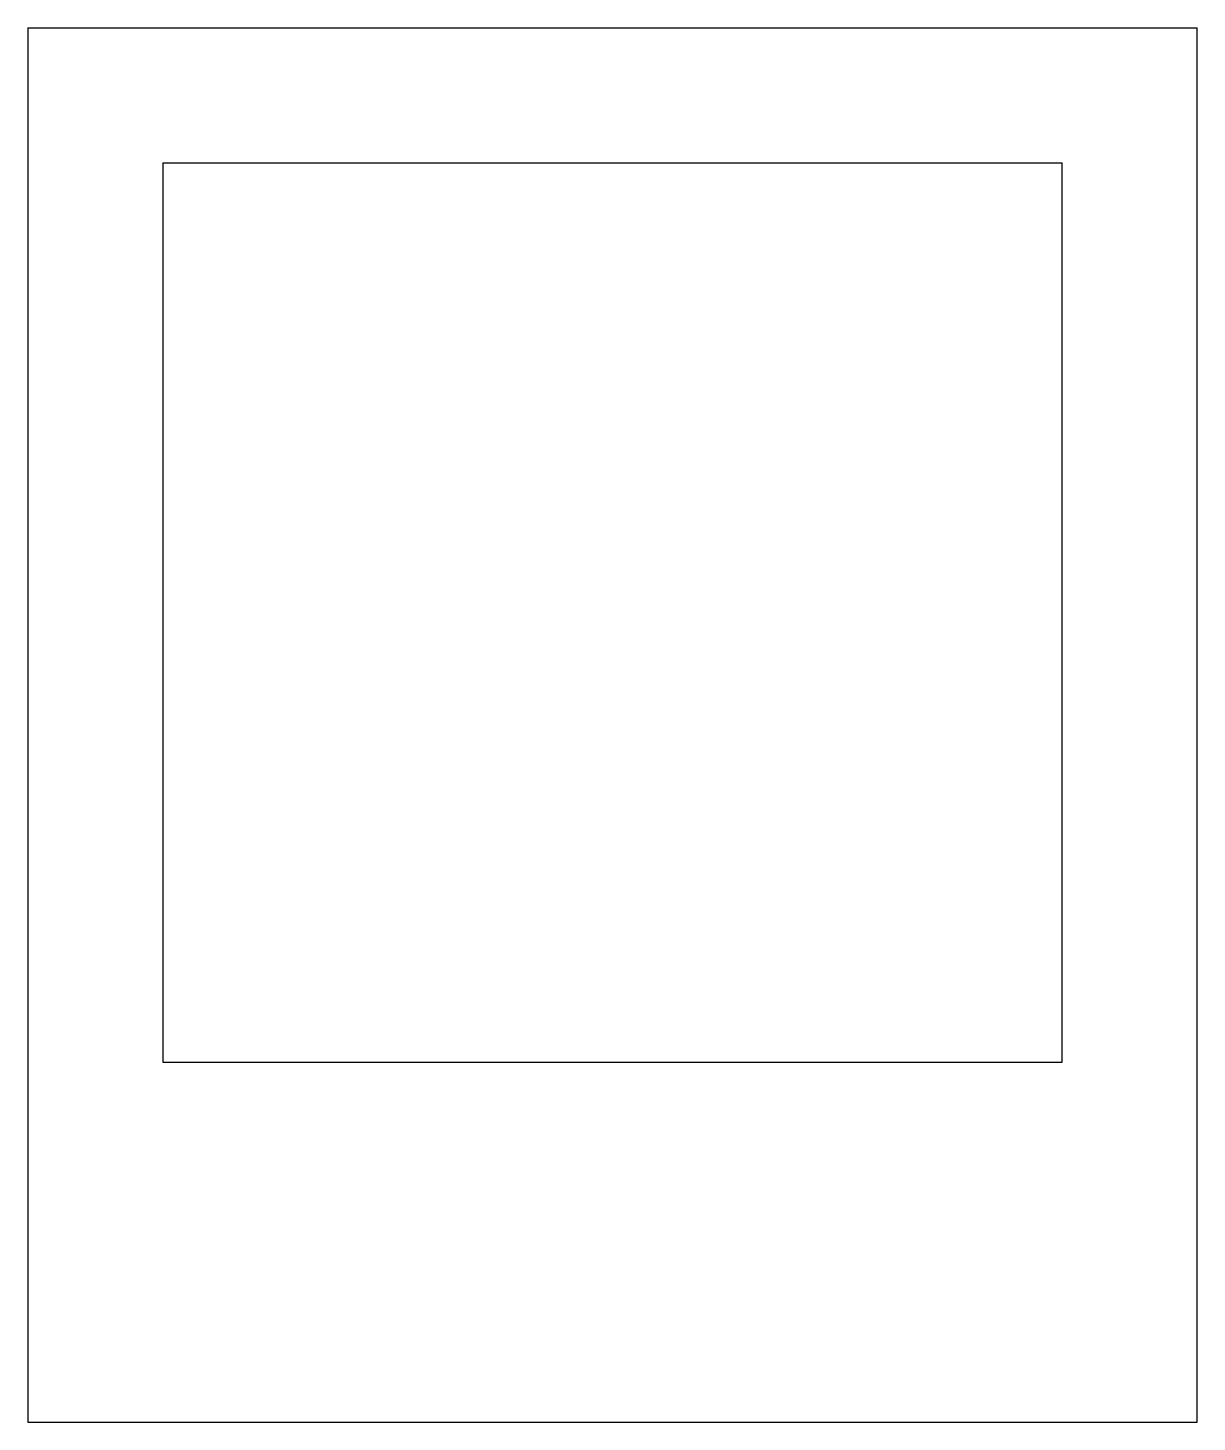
# Model space of a CAD drawing. Extents: x 31 to 161, y -96 to 59.
import ezdxf

# ---------------------------------------------------------------- set-up
doc = ezdxf.new("R2010")
doc.units = 0
doc.layers.get('0').update_dxf_attribs({"linetype": 'CONTINUOUS'})

msp = doc.modelspace()

# ---------------------------------------------------------------- linework, layer by layer
for p, q in [((31.23, 59.29), (161.23, 59.29)), ((31.23, 59.29), (31.23, -95.71)), ((161.23, -95.71), (161.23, 59.29)), ((46.23, 44.29), (46.23, -55.71)), ((46.23, 44.29), (146.23, 44.29)), ((146.23, -55.71), (146.23, 44.29)), ((46.23, -55.71), (146.23, -55.71)), ((31.23, -95.71), (161.23, -95.71))]:
    msp.add_line(p, q)

doc.saveas('drawing.dxf')
